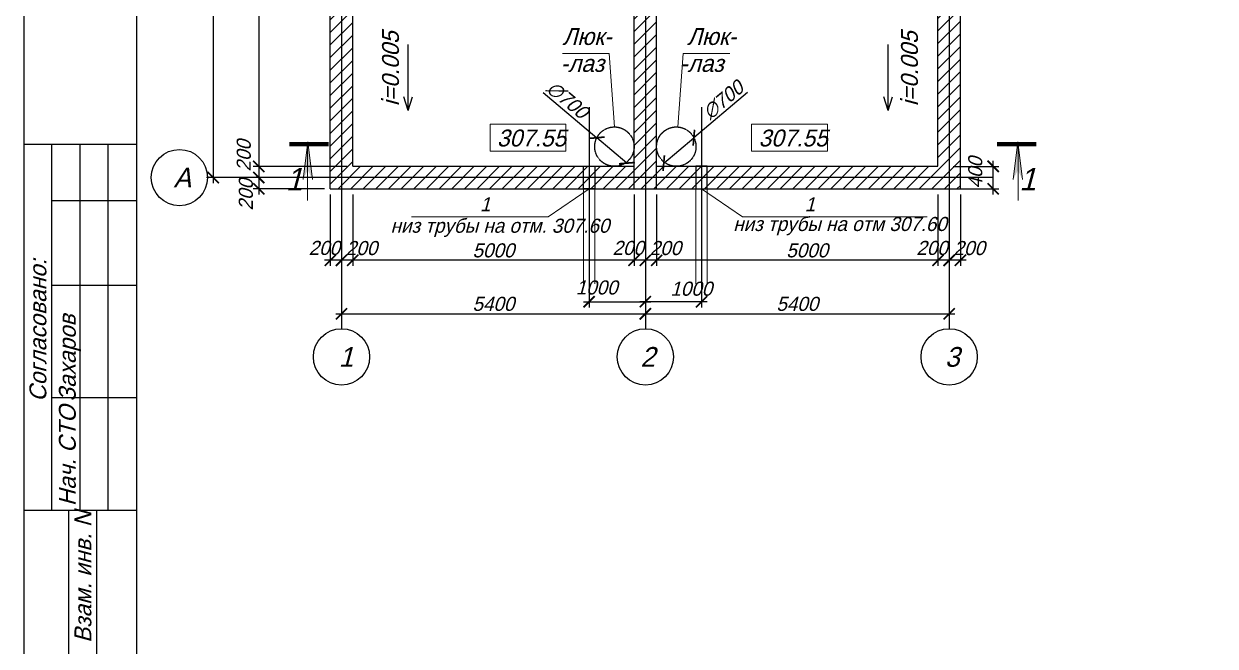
# Model space of a CAD drawing. Header units: millimetres. Extents: x 5929542 to 6152618, y 10240044 to 10382466.
# Drawn here: x 5985647 to 6006822, y 10331692 to 10342745 of the extents above; entities that cross this region are included whole.
import ezdxf
from ezdxf.enums import TextEntityAlignment as Align

# ---------------------------------------------------------------- set-up
doc = ezdxf.new("R2010")
doc.units = ezdxf.units.MM
doc.header["$PDMODE"] = 35
doc.linetypes.add('ACAD_ISO02W100', pattern=[15, 12, -3])
doc.layers.get('Defpoints').update_dxf_attribs({"color": 253})
doc.layers.add('0 @ 1', color=7, linetype='Continuous')
doc.styles.add('ГОСТ 2.304', font='mipgost.ttf', dxfattribs={"oblique": 15})
doc.styles.add('Размеры', font='times.ttf', dxfattribs={"width": 0.6})
doc.dimstyles.new('Размер 200', dxfattribs={"dimtxt": 250, "dimasz": 200, "dimexe": 100, "dimexo": 100, "dimgap": 50, "dimtad": 1, "dimdec": 0, "dimlfac": 2, "dimdsep": 46, "dimtxsty": 'Размеры', "dimblk1": 'ARCHTICK', "dimblk2": 'ARCHTICK', "dimsah": 1, "dimcen": 300, "dimdle": 100, "dimclrd": 256, "dimclre": 256, "dimclrt": 7, "dimaunit": 1, "dimadec": 1, "dimazin": 0, "dimtfac": 1, "dimtdec": 0, "dimtmove": 1, "dimatfit": 3, "dimldrblk": 'ARCHTICK', "dimfxl": 1, "dimtolj": 1, "dimtzin": 0, "dimarcsym": 0})

# ---------------------------------------------------------------- blocks, each defined once
blk = doc.blocks.new('_ArchTick')
at = {"color": 0, "linetype": 'ByBlock', "const_width": 0.15}
blk.add_lwpolyline([(-0.5, -0.5), (0.5, 0.5)], dxfattribs=at)
blk = doc.blocks.new('*D23')
at = {"lineweight": -2, "transparency": 16777216}
for p, q in [((5989012, 10350514), (5989012, 10339914)), ((5989113, 10350414), (5988912, 10350414)), ((5989113, 10340014), (5988912, 10340014))]:
    blk.add_line(p, q, dxfattribs=at)
at = {"layer": 'Defpoints', "color": 0, "transparency": 16777216}
for p in [(5989213, 10350414), (5989012, 10340014), (5989213, 10340014)]:
    blk.add_point(p, dxfattribs=at)
at = {"lineweight": -2, "transparency": 16777216, "xscale": 200, "yscale": 200, "zscale": 200}
for p, rotation in [((5989012, 10350414), 90), ((5989012, 10340014), 270)]:
    blk.add_blockref('_ArchTick', p, dxfattribs=dict(at, rotation=rotation))
at = {"color": 7, "transparency": 16777216, "insert": (5988837, 10345214), "char_height": 250, "attachment_point": 5, "rotation": 90, "style": 'ГОСТ 2.304'}
blk.add_mtext('\\A1;10400', dxfattribs=at)
blk = doc.blocks.new('*D26')
at = {"lineweight": -2, "transparency": 16777216}
for p, q in [((5989823, 10350314), (5989823, 10340114)), ((5991393, 10350214), (5989723, 10350214)), ((5991393, 10340214), (5989723, 10340214))]:
    blk.add_line(p, q, dxfattribs=at)
at = {"layer": 'Defpoints', "color": 0, "transparency": 16777216}
for p in [(5991493, 10350214), (5989823, 10340214), (5991493, 10340214)]:
    blk.add_point(p, dxfattribs=at)
at = {"lineweight": -2, "transparency": 16777216, "xscale": 200, "yscale": 200, "zscale": 200}
for p, rotation in [((5989823, 10350214), 90), ((5989823, 10340214), 270)]:
    blk.add_blockref('_ArchTick', p, dxfattribs=dict(at, rotation=rotation))
at = {"color": 7, "transparency": 16777216, "insert": (5989648, 10345214), "char_height": 250, "attachment_point": 5, "rotation": 90, "style": 'ГОСТ 2.304'}
blk.add_mtext('\\A1;10000', dxfattribs=at)
blk = doc.blocks.new('*D27')
at = {"lineweight": -2, "transparency": 16777216}
for p, q in [((5989823, 10340314), (5989823, 10339914)), ((5991393, 10340214), (5989723, 10340214)), ((5990993, 10340014), (5989723, 10340014))]:
    blk.add_line(p, q, dxfattribs=at)
at = {"layer": 'Defpoints', "color": 0, "transparency": 16777216}
for p in [(5991493, 10340214), (5989823, 10340014), (5991093, 10340014)]:
    blk.add_point(p, dxfattribs=at)
at = {"lineweight": -2, "transparency": 16777216, "xscale": 200, "yscale": 200, "zscale": 200}
for p, rotation in [((5989823, 10340214), 90), ((5989823, 10340014), 270)]:
    blk.add_blockref('_ArchTick', p, dxfattribs=dict(at, rotation=rotation))
at = {"color": 7, "transparency": 16777216, "insert": (5989557, 10340402), "char_height": 250, "attachment_point": 5, "rotation": 90, "style": 'ГОСТ 2.304'}
blk.add_mtext('\\A1;200', dxfattribs=at)
blk = doc.blocks.new('*D28')
at = {"lineweight": -2, "transparency": 16777216}
for p, q in [((5989823, 10340114), (5989823, 10339714)), ((5990993, 10340014), (5989723, 10340014)), ((5990993, 10339814), (5989723, 10339814))]:
    blk.add_line(p, q, dxfattribs=at)
at = {"layer": 'Defpoints', "color": 0, "transparency": 16777216}
for p in [(5991093, 10340014), (5989823, 10339814), (5991093, 10339814)]:
    blk.add_point(p, dxfattribs=at)
at = {"lineweight": -2, "transparency": 16777216, "xscale": 200, "yscale": 200, "zscale": 200}
for p, rotation in [((5989823, 10340014), 90), ((5989823, 10339814), 270)]:
    blk.add_blockref('_ArchTick', p, dxfattribs=dict(at, rotation=rotation))
at = {"color": 7, "transparency": 16777216, "insert": (5989594, 10339710), "char_height": 250, "attachment_point": 5, "rotation": 90, "style": 'ГОСТ 2.304'}
blk.add_mtext('\\A1;200', dxfattribs=at)
blk = doc.blocks.new('*D29')
at = {"lineweight": -2, "transparency": 16777216}
for p, q in [((5991193, 10337595), (5996793, 10337595)), ((5991293, 10337576), (5991293, 10337495))]:
    blk.add_line(p, q, dxfattribs=at)
at = {"layer": 'Defpoints', "color": 0, "transparency": 16777216}
for p in [(5991293, 10337676), (5996693, 10337595), (5996693, 10337595)]:
    blk.add_point(p, dxfattribs=at)
at = {"lineweight": -2, "transparency": 16777216, "xscale": 200, "yscale": 200, "zscale": 200, "rotation": 180}
blk.add_blockref('_ArchTick', (5991293, 10337595), dxfattribs=at)
at = {"lineweight": -2, "transparency": 16777216, "xscale": 200, "yscale": 200, "zscale": 200}
blk.add_blockref('_ArchTick', (5996693, 10337595), dxfattribs=at)
at = {"color": 7, "transparency": 16777216, "insert": (5993993, 10337770), "char_height": 250, "attachment_point": 5, "style": 'ГОСТ 2.304'}
blk.add_mtext('\\A1;5400', dxfattribs=at)
blk = doc.blocks.new('*D30')
at = {"lineweight": -2, "transparency": 16777216}
for p, q in [((6002094, 10337754), (6002094, 10337495)), ((5996594, 10337595), (6002194, 10337595)), ((5996694, 10337576), (5996694, 10337495))]:
    blk.add_line(p, q, dxfattribs=at)
at = {"layer": 'Defpoints', "color": 0, "transparency": 16777216}
for p in [(6002094, 10337854), (5996694, 10337676), (6002094, 10337595)]:
    blk.add_point(p, dxfattribs=at)
at = {"lineweight": -2, "transparency": 16777216, "xscale": 200, "yscale": 200, "zscale": 200, "rotation": 180}
blk.add_blockref('_ArchTick', (5996694, 10337595), dxfattribs=at)
at = {"lineweight": -2, "transparency": 16777216, "xscale": 200, "yscale": 200, "zscale": 200}
blk.add_blockref('_ArchTick', (6002094, 10337595), dxfattribs=at)
at = {"color": 7, "transparency": 16777216, "insert": (5999394, 10337770), "char_height": 250, "attachment_point": 5, "style": 'ГОСТ 2.304'}
blk.add_mtext('\\A1;5400', dxfattribs=at)
blk = doc.blocks.new('*D31')
at = {"lineweight": -2, "transparency": 16777216}
for p, q in [((5991293, 10339714), (5991293, 10338445)), ((5991493, 10339714), (5991493, 10338445)), ((5991593, 10338545), (5991193, 10338545))]:
    blk.add_line(p, q, dxfattribs=at)
at = {"layer": 'Defpoints', "color": 0, "transparency": 16777216}
for p in [(5991293, 10339814), (5991493, 10339814), (5991293, 10338545)]:
    blk.add_point(p, dxfattribs=at)
at = {"lineweight": -2, "transparency": 16777216, "xscale": 200, "yscale": 200, "zscale": 200, "rotation": 180}
blk.add_blockref('_ArchTick', (5991293, 10338545), dxfattribs=at)
at = {"lineweight": -2, "transparency": 16777216, "xscale": 200, "yscale": 200, "zscale": 200}
blk.add_blockref('_ArchTick', (5991493, 10338545), dxfattribs=at)
at = {"color": 7, "transparency": 16777216, "insert": (5991650, 10338761), "char_height": 250, "attachment_point": 5, "style": 'ГОСТ 2.304'}
blk.add_mtext('\\A1;200', dxfattribs=at)
blk = doc.blocks.new('*D32')
at = {"lineweight": -2, "transparency": 16777216}
for p, q in [((5991093, 10339714), (5991093, 10338445)), ((5991293, 10339714), (5991293, 10338445)), ((5991393, 10338545), (5990993, 10338545))]:
    blk.add_line(p, q, dxfattribs=at)
at = {"layer": 'Defpoints', "color": 0, "transparency": 16777216}
for p in [(5991093, 10339814), (5991293, 10339814), (5991093, 10338545)]:
    blk.add_point(p, dxfattribs=at)
at = {"lineweight": -2, "transparency": 16777216, "xscale": 200, "yscale": 200, "zscale": 200, "rotation": 180}
blk.add_blockref('_ArchTick', (5991093, 10338545), dxfattribs=at)
at = {"lineweight": -2, "transparency": 16777216, "xscale": 200, "yscale": 200, "zscale": 200}
blk.add_blockref('_ArchTick', (5991293, 10338545), dxfattribs=at)
at = {"color": 7, "transparency": 16777216, "insert": (5990988, 10338763), "char_height": 250, "attachment_point": 5, "style": 'ГОСТ 2.304'}
blk.add_mtext('\\A1;200', dxfattribs=at)
blk = doc.blocks.new('*D33')
at = {"lineweight": -2, "transparency": 16777216}
for p, q in [((5996694, 10339714), (5996694, 10338445)), ((5996894, 10339714), (5996894, 10338445)), ((5996994, 10338545), (5996594, 10338545))]:
    blk.add_line(p, q, dxfattribs=at)
at = {"layer": 'Defpoints', "color": 0, "transparency": 16777216}
for p in [(5996694, 10339814), (5996894, 10339814), (5996694, 10338545)]:
    blk.add_point(p, dxfattribs=at)
at = {"lineweight": -2, "transparency": 16777216, "xscale": 200, "yscale": 200, "zscale": 200, "rotation": 180}
blk.add_blockref('_ArchTick', (5996694, 10338545), dxfattribs=at)
at = {"lineweight": -2, "transparency": 16777216, "xscale": 200, "yscale": 200, "zscale": 200}
blk.add_blockref('_ArchTick', (5996894, 10338545), dxfattribs=at)
at = {"color": 7, "transparency": 16777216, "insert": (5997051, 10338761), "char_height": 250, "attachment_point": 5, "style": 'ГОСТ 2.304'}
blk.add_mtext('\\A1;200', dxfattribs=at)
blk = doc.blocks.new('*D34')
at = {"lineweight": -2, "transparency": 16777216}
for p, q in [((5996494, 10339714), (5996494, 10338445)), ((5996694, 10339714), (5996694, 10338445)), ((5996794, 10338545), (5996394, 10338545))]:
    blk.add_line(p, q, dxfattribs=at)
at = {"layer": 'Defpoints', "color": 0, "transparency": 16777216}
for p in [(5996494, 10339814), (5996694, 10339814), (5996494, 10338545)]:
    blk.add_point(p, dxfattribs=at)
at = {"lineweight": -2, "transparency": 16777216, "xscale": 200, "yscale": 200, "zscale": 200, "rotation": 180}
blk.add_blockref('_ArchTick', (5996494, 10338545), dxfattribs=at)
at = {"lineweight": -2, "transparency": 16777216, "xscale": 200, "yscale": 200, "zscale": 200}
blk.add_blockref('_ArchTick', (5996694, 10338545), dxfattribs=at)
at = {"color": 7, "transparency": 16777216, "insert": (5996389, 10338763), "char_height": 250, "attachment_point": 5, "style": 'ГОСТ 2.304'}
blk.add_mtext('\\A1;200', dxfattribs=at)
blk = doc.blocks.new('*D35')
at = {"lineweight": -2, "transparency": 16777216}
for p, q in [((6002094, 10339714), (6002094, 10338445)), ((6002294, 10339714), (6002294, 10338445)), ((6002394, 10338545), (6001994, 10338545))]:
    blk.add_line(p, q, dxfattribs=at)
at = {"layer": 'Defpoints', "color": 0, "transparency": 16777216}
for p in [(6002094, 10339814), (6002294, 10339814), (6002094, 10338545)]:
    blk.add_point(p, dxfattribs=at)
at = {"lineweight": -2, "transparency": 16777216, "xscale": 200, "yscale": 200, "zscale": 200, "rotation": 180}
blk.add_blockref('_ArchTick', (6002094, 10338545), dxfattribs=at)
at = {"lineweight": -2, "transparency": 16777216, "xscale": 200, "yscale": 200, "zscale": 200}
blk.add_blockref('_ArchTick', (6002294, 10338545), dxfattribs=at)
at = {"color": 7, "transparency": 16777216, "insert": (6002451, 10338761), "char_height": 250, "attachment_point": 5, "style": 'ГОСТ 2.304'}
blk.add_mtext('\\A1;200', dxfattribs=at)
blk = doc.blocks.new('*D36')
at = {"lineweight": -2, "transparency": 16777216}
for p, q in [((6001894, 10339714), (6001894, 10338445)), ((6002094, 10339714), (6002094, 10338445)), ((6002194, 10338545), (6001794, 10338545))]:
    blk.add_line(p, q, dxfattribs=at)
at = {"layer": 'Defpoints', "color": 0, "transparency": 16777216}
for p in [(6001894, 10339814), (6002094, 10339814), (6001894, 10338545)]:
    blk.add_point(p, dxfattribs=at)
at = {"lineweight": -2, "transparency": 16777216, "xscale": 200, "yscale": 200, "zscale": 200, "rotation": 180}
blk.add_blockref('_ArchTick', (6001894, 10338545), dxfattribs=at)
at = {"lineweight": -2, "transparency": 16777216, "xscale": 200, "yscale": 200, "zscale": 200}
blk.add_blockref('_ArchTick', (6002094, 10338545), dxfattribs=at)
at = {"color": 7, "transparency": 16777216, "insert": (6001789, 10338763), "char_height": 250, "attachment_point": 5, "style": 'ГОСТ 2.304'}
blk.add_mtext('\\A1;200', dxfattribs=at)
blk = doc.blocks.new('*D37')
at = {"lineweight": -2, "transparency": 16777216}
for p, q in [((5996894, 10339714), (5996894, 10338445)), ((6001894, 10339714), (6001894, 10338445)), ((6001994, 10338545), (5996794, 10338545))]:
    blk.add_line(p, q, dxfattribs=at)
at = {"layer": 'Defpoints', "color": 0, "transparency": 16777216}
for p in [(5996894, 10339814), (6001894, 10339814), (5996894, 10338545)]:
    blk.add_point(p, dxfattribs=at)
at = {"lineweight": -2, "transparency": 16777216, "xscale": 200, "yscale": 200, "zscale": 200, "rotation": 180}
blk.add_blockref('_ArchTick', (5996894, 10338545), dxfattribs=at)
at = {"lineweight": -2, "transparency": 16777216, "xscale": 200, "yscale": 200, "zscale": 200}
blk.add_blockref('_ArchTick', (6001894, 10338545), dxfattribs=at)
at = {"color": 7, "transparency": 16777216, "insert": (5999569, 10338720), "char_height": 250, "attachment_point": 5, "style": 'ГОСТ 2.304'}
blk.add_mtext('\\A1;5000', dxfattribs=at)
blk = doc.blocks.new('*D38')
at = {"lineweight": -2, "transparency": 16777216}
for p, q in [((5991493, 10339714), (5991493, 10338445)), ((5996493, 10339714), (5996493, 10338445)), ((5996593, 10338545), (5991393, 10338545))]:
    blk.add_line(p, q, dxfattribs=at)
at = {"layer": 'Defpoints', "color": 0, "transparency": 16777216}
for p in [(5991493, 10339814), (5996493, 10339814), (5991493, 10338545)]:
    blk.add_point(p, dxfattribs=at)
at = {"lineweight": -2, "transparency": 16777216, "xscale": 200, "yscale": 200, "zscale": 200, "rotation": 180}
blk.add_blockref('_ArchTick', (5991493, 10338545), dxfattribs=at)
at = {"lineweight": -2, "transparency": 16777216, "xscale": 200, "yscale": 200, "zscale": 200}
blk.add_blockref('_ArchTick', (5996493, 10338545), dxfattribs=at)
at = {"color": 7, "transparency": 16777216, "insert": (5993993, 10338720), "char_height": 250, "attachment_point": 5, "style": 'ГОСТ 2.304'}
blk.add_mtext('\\A1;5000', dxfattribs=at)
blk = doc.blocks.new('*D44')
at = {"lineweight": -2, "transparency": 16777216}
for p in [(5994879, 10341524), (5996366, 10340271)]:
    blk.add_line(p, (5995831, 10340722), dxfattribs=at)
at = {"layer": 'Defpoints', "color": 0, "transparency": 16777216}
for p in [(5995831, 10340722), (5996366, 10340271)]:
    blk.add_point(p, dxfattribs=at)
at = {"lineweight": -2, "transparency": 16777216, "xscale": 200, "yscale": 200, "zscale": 200}
for p, rotation in [((5995831, 10340722), 319.8805582941653), ((5996366, 10340271), 139.8805582941652)]:
    blk.add_blockref('_ArchTick', p, dxfattribs=dict(at, rotation=rotation))
at = {"color": 7, "transparency": 16777216, "insert": (5995309, 10341392), "char_height": 250, "attachment_point": 5, "rotation": 319.8806, "style": 'ГОСТ 2.304'}
blk.add_mtext('\\A1;∅700', dxfattribs=at)
blk = doc.blocks.new('*D50')
at = {"lineweight": -2, "transparency": 16777216}
for p, q in [((6002876, 10339714), (6002876, 10340314)), ((6002165, 10340214), (6002976, 10340214)), ((6002165, 10339814), (6002976, 10339814))]:
    blk.add_line(p, q, dxfattribs=at)
at = {"layer": 'Defpoints', "color": 0, "transparency": 16777216}
for p in [(6002065, 10340214), (6002876, 10340214), (6002065, 10339814)]:
    blk.add_point(p, dxfattribs=at)
at = {"lineweight": -2, "transparency": 16777216, "xscale": 200, "yscale": 200, "zscale": 200}
for p, rotation in [((6002876, 10340214), 90), ((6002876, 10339814), 270)]:
    blk.add_blockref('_ArchTick', p, dxfattribs=dict(at, rotation=rotation))
at = {"color": 7, "transparency": 16777216, "insert": (6002559, 10340100), "char_height": 250, "attachment_point": 5, "rotation": 90, "style": 'ГОСТ 2.304'}
blk.add_mtext('\\A1;400', dxfattribs=at)
blk = doc.blocks.new('*D52')
at = {"lineweight": -2, "transparency": 16777216}
for p, q in [((5995694, 10338112), (5995694, 10337709)), ((5996694, 10338101), (5996694, 10337709)), ((5995594, 10337809), (5996794, 10337809))]:
    blk.add_line(p, q, dxfattribs=at)
at = {"layer": 'Defpoints', "color": 0, "transparency": 16777216}
for p in [(5995694, 10338212), (5996694, 10338201), (5996694, 10337809)]:
    blk.add_point(p, dxfattribs=at)
at = {"lineweight": -2, "transparency": 16777216, "xscale": 200, "yscale": 200, "zscale": 200, "rotation": 180}
blk.add_blockref('_ArchTick', (5995694, 10337809), dxfattribs=at)
at = {"lineweight": -2, "transparency": 16777216, "xscale": 200, "yscale": 200, "zscale": 200}
blk.add_blockref('_ArchTick', (5996694, 10337809), dxfattribs=at)
at = {"color": 7, "transparency": 16777216, "insert": (5995828, 10338061), "char_height": 250, "attachment_point": 5, "style": 'ГОСТ 2.304'}
blk.add_mtext('\\A1;1000', dxfattribs=at)
blk = doc.blocks.new('*D53')
at = {"lineweight": -2, "transparency": 16777216}
for p, q in [((5996694, 10338101), (5996694, 10337709)), ((5997694, 10338112), (5997694, 10337709)), ((5997794, 10337809), (5996594, 10337809))]:
    blk.add_line(p, q, dxfattribs=at)
at = {"layer": 'Defpoints', "color": 0, "transparency": 16777216}
for p in [(5996694, 10338201), (5997694, 10338212), (5996694, 10337809)]:
    blk.add_point(p, dxfattribs=at)
at = {"lineweight": -2, "transparency": 16777216, "xscale": 200, "yscale": 200, "zscale": 200, "rotation": 180}
blk.add_blockref('_ArchTick', (5996694, 10337809), dxfattribs=at)
at = {"lineweight": -2, "transparency": 16777216, "xscale": 200, "yscale": 200, "zscale": 200}
blk.add_blockref('_ArchTick', (5997694, 10337809), dxfattribs=at)
at = {"color": 7, "transparency": 16777216, "insert": (5997510, 10338039), "char_height": 250, "attachment_point": 5, "style": 'ГОСТ 2.304'}
blk.add_mtext('\\A1;1000', dxfattribs=at)
blk = doc.blocks.new('*D56')
at = {"lineweight": -2, "transparency": 16777216}
for p in [(5998509, 10341524), (5997021, 10340271)]:
    blk.add_line(p, (5997556, 10340722), dxfattribs=at)
at = {"layer": 'Defpoints', "color": 0, "transparency": 16777216}
for p in [(5997556, 10340722), (5997021, 10340271)]:
    blk.add_point(p, dxfattribs=at)
at = {"lineweight": -2, "transparency": 16777216, "xscale": 200, "yscale": 200, "zscale": 200}
for p, rotation in [((5997556, 10340722), 220.1194417058839), ((5997021, 10340271), 40.11944170588387)]:
    blk.add_blockref('_ArchTick', p, dxfattribs=dict(at, rotation=rotation))
at = {"color": 7, "transparency": 16777216, "insert": (5998079, 10341392), "char_height": 250, "attachment_point": 5, "rotation": 40.1194, "style": 'ГОСТ 2.304'}
blk.add_mtext('\\A1;∅700', dxfattribs=at)

msp = doc.modelspace()

# ---------------------------------------------------------------- hatches: boundary and pattern name
at = {"linetype": 'ByBlock', "ltscale": 0.5}
h = msp.add_hatch(dxfattribs=at)
h.set_pattern_fill('ANSI31', color=256, scale=50, style=0)
h.set_pattern_definition([(45, (5582544.33, 11037718.66), (-112.2532, 112.2532), [])])
h.paths.add_polyline_path([(5996693.71011, 10350414.22621), (5991293.00649, 10350414.22621), (5991293.00649, 10340014.22621), (5996693.71011, 10340014.22621)])
h.paths.add_polyline_path([(5996493.71011, 10350214.22621), (5996493.71011, 10340214.22621), (5991493.00649, 10340214.22621), (5991493.00649, 10350214.22621)], flags=16)
h.paths.add_polyline_path([(6002093.71011, 10350414.22621), (5996693.71011, 10350414.22621), (5996693.71011, 10340014.22621), (6002093.71011, 10340014.22621)])
h.paths.add_polyline_path([(5996893.71011, 10350214.22621), (6001893.71011, 10350214.22621), (6001893.71011, 10340214.22621), (5996893.71011, 10340214.22621)], flags=16)
h.paths.add_polyline_path([(5998693.00649, 10350614.22621), (5991293.00649, 10350614.22621), (5991293.00649, 10350414.22621), (5998693.00649, 10350414.22621)])
h.paths.add_polyline_path([(6002093.71011, 10350614.22621), (5998693.00649, 10350614.22621), (5998693.00649, 10350414.22621), (6002093.71011, 10350414.22621)])
h.paths.add_polyline_path([(5991293.00649, 10350414.22621), (5991093.00649, 10350414.22621), (5991093.00649, 10340014.22621), (5991293.00649, 10340014.22621)])
h.paths.add_polyline_path([(5991293.00649, 10340014.22621), (5991093.00649, 10340014.22621), (5991093.00649, 10339814.22621), (5991293.00649, 10339814.22621)])
h.paths.add_polyline_path([(5996693.71011, 10340014.22621), (5991293.00649, 10340014.22621), (5991293.00649, 10339814.22621), (5996693.71011, 10339814.22621)])
h.paths.add_polyline_path([(6002093.71011, 10340014.22621), (5996693.71011, 10340014.22621), (5996693.71011, 10339814.22621), (6002093.71011, 10339814.22621)])
h.paths.add_polyline_path([(6002293.71011, 10340014.22621), (6002093.71011, 10340014.22621), (6002093.71011, 10339814.22621), (6002293.71011, 10339814.22621)])
h.paths.add_polyline_path([(6002293.71011, 10350414.22621), (6002093.71011, 10350414.22621), (6002093.71011, 10340014.22621), (6002293.71011, 10340014.22621)])
h.paths.add_polyline_path([(6002293.71011, 10350614.22621), (6002093.71011, 10350614.22621), (6002093.71011, 10350414.22621), (6002293.71011, 10350414.22621)])
at = {"linetype": 'ByBlock', "lineweight": 9}
h = msp.add_hatch(color=256, dxfattribs=at)
h.paths.add_polyline_path([(5990693.26916, 10340647.05135), (5990775.31928, 10339979.5495), (5990693.26916, 10340143.51138)])
h.paths.add_polyline_path([(5990693.26916, 10340647.05135), (5990693.26916, 10340143.51138), (5990611.21904, 10339979.5495)])
h = msp.add_hatch(color=256, dxfattribs=at)
h.paths.add_polyline_path([(6003313.63022, 10340647.05135), (6003231.5801, 10339979.5495), (6003313.63022, 10340143.51138)])
h.paths.add_polyline_path([(6003313.63022, 10340647.05135), (6003313.63022, 10340143.51138), (6003395.68034, 10339979.5495)])

# ---------------------------------------------------------------- linework, layer by layer
at = {"ltscale": 10}
for p, q in [((5991293.00649, 10351416.47681), (5991293.00649, 10337329.25067)), ((5996693.71011, 10351416.47681), (5996693.71011, 10337329.25067)), ((6002093.71011, 10351416.47681), (6002093.71011, 10337329.25067)), ((5995693.71011, 10341264.58025), (5995693.71011, 10338111.71916)), ((5997693.71011, 10341264.58025), (5997693.71011, 10338111.71916)), ((6002875.69591, 10340014.22621), (5988892.5271, 10340014.22621))]:
    msp.add_line(p, q, dxfattribs=at)
at = {"linetype": 'Continuous', "ltscale": 0.1}
for p, q in [((5991093.00649, 10339814.22621), (5991093.00649, 10350614.22621)), ((6002293.71011, 10339814.22621), (6002293.71011, 10350614.22621)), ((5991493.00649, 10340214.22621), (5991493.00649, 10350214.22621)), ((5996493.71011, 10339814.22621), (5996493.71011, 10350214.22621)), ((5996893.71011, 10339814.22621), (5996893.71011, 10350214.22621)), ((6001893.71011, 10340214.22621), (6001893.71011, 10350214.22621)), ((5991493.00649, 10340214.22621), (5996493.71011, 10340214.22621)), ((5996893.71011, 10340214.22621), (6001893.71011, 10340214.22621)), ((5991093.00649, 10339814.22621), (6002293.71011, 10339814.22621))]:
    msp.add_line(p, q, dxfattribs=at)
at = {"linetype": 'Continuous'}
for p, q in [((5992478.642, 10341203.77041), (5992478.642, 10342376.35216)), ((6001010.94661, 10341203.77041), (6001010.94661, 10342376.35216)), ((5992478.642, 10341203.77041), (5992402.37844, 10341448.85613)), ((5992478.642, 10341203.77041), (5992554.90557, 10341448.85613)), ((6001010.94661, 10341203.77041), (6000934.68305, 10341448.85613)), ((6001010.94661, 10341203.77041), (6001087.21017, 10341448.85613))]:
    msp.add_line(p, q, dxfattribs=at)
at = {"color": 0, "lineweight": 0, "ltscale": 1000}
for p, q in [((5996050.12607, 10342216.1363), (5995220.99297, 10342216.1363)), ((5997364.52158, 10342216.1363), (5998193.65468, 10342216.1363)), ((5995693.71011, 10339814.22621), (5994968.90919, 10339315.11076)), ((5997693.71011, 10339814.22621), (5998418.51103, 10339315.11076)), ((5994968.90919, 10339315.11076), (5992536.89086, 10339315.11076)), ((5998418.51103, 10339315.11076), (6001704.74047, 10339315.11076))]:
    msp.add_line(p, q, dxfattribs=at)
at = {"color": 0, "linetype": 'ByBlock', "lineweight": 9, "ltscale": 1000}
for p, q in [((5996050.12607, 10342216.1363), (5996143.71011, 10340914.22621)), ((5997364.52158, 10342216.1363), (5997269.23897, 10340913.29393)), ((5995593.71011, 10340214.22621), (5995593.71011, 10338124.57429)), ((5995793.71011, 10340214.22621), (5995793.71011, 10338124.57429)), ((5997593.71011, 10340214.22621), (5997593.71011, 10338124.57429)), ((5997793.71011, 10340214.22621), (5997793.71011, 10338124.57429))]:
    msp.add_line(p, q, dxfattribs=at)
at = {"ltscale": 2}
for p, q in [((5987646.65474, 10340600.26098), (5985646.65474, 10340600.26098)), ((5986146.65474, 10334100.26098), (5986146.65474, 10340600.26098)), ((5986646.65474, 10334100.26098), (5986646.65474, 10340600.26098)), ((5987146.65474, 10334100.26098), (5987146.65474, 10340600.26098)), ((5987646.65474, 10339600.26098), (5986146.65474, 10339600.26098)), ((5987646.65474, 10338100.26098), (5986146.65474, 10338100.26098)), ((5987646.65474, 10336100.26098), (5986146.65474, 10336100.26098)), ((5987646.65474, 10334100.26098), (5985646.65474, 10334100.26098)), ((5987646.65474, 10334100.26098), (5986446.65474, 10334100.26098)), ((5986446.65474, 10325600.26098), (5986446.65474, 10334100.26098)), ((5986946.65474, 10325600.26098), (5986946.65474, 10334100.26098))]:
    msp.add_line(p, q, dxfattribs=at)
at = {"linetype": 'ByBlock', "lineweight": 9}
for p, q in [((5990693.26916, 10340647.05135), (5990611.21904, 10339979.5495)), ((5990688.37255, 10340607.21601), (5990688.37255, 10339607.52595)), ((5990693.26916, 10340647.05135), (5990775.31928, 10339979.5495)), ((6003313.63022, 10340647.05135), (6003231.5801, 10339979.5495)), ((6003313.63022, 10340647.05135), (6003395.68034, 10339979.5495)), ((6003318.52683, 10340607.21601), (6003318.52683, 10339607.52595))]:
    msp.add_line(p, q, dxfattribs=at)
at = {"ltscale": 2}
for points in [[(5985646.65474, 10325100.26098), (6027646.65474, 10325100.26098), (6027646.65474, 10354800.26098), (5985646.65474, 10354800.26098)], [(5987646.65474, 10325600.26098), (6027146.65474, 10325600.26098), (6027146.65474, 10354300.26098), (5987646.65474, 10354300.26098)]]:
    msp.add_lwpolyline(points, close=True, dxfattribs=at)
at = {"color": 0, "linetype": 'ByBlock', "lineweight": 9, "ltscale": 1000}
for points in [[(5993933.16353, 10340963.27061), (5995278.85311, 10340963.27061), (5995278.85311, 10340481.62642), (5993933.16353, 10340481.62642)], [(5998582.8391, 10340963.27061), (5999928.52868, 10340963.27061), (5999928.52868, 10340481.62642), (5998582.8391, 10340481.62642)]]:
    msp.add_lwpolyline(points, close=True, dxfattribs=at)
at = {"linetype": 'ByBlock', "lineweight": 9, "const_width": 80}
for points in [[(5991065.60555, 10340607.21601), (5990365.34202, 10340607.21601)], [(6002941.29383, 10340607.21601), (6003641.55736, 10340607.21601)]]:
    msp.add_lwpolyline(points, dxfattribs=at)
at = {"linetype": 'Continuous', "ltscale": 0.1}
for points in [[(5995793.71011, 10339814.22621), (5995593.71011, 10339814.22621), (5995593.71011, 10340214.22621), (5995793.71011, 10340214.22621)], [(5997593.71011, 10339814.22621), (5997793.71011, 10339814.22621), (5997793.71011, 10340214.22621), (5997593.71011, 10340214.22621)]]:
    msp.add_lwpolyline(points, close=True, dxfattribs=at)
at = {"color": 1, "linetype": 'ACAD_ISO02W100', "ltscale": 0.5}
for centre in [(5996143.71011, 10340564.22621), (5997243.71011, 10340564.22621)]:
    msp.add_circle(centre, 350, dxfattribs=at)
at = {"linetype": 'Continuous', "lineweight": 25, "ltscale": 100}
for centre in [(5988411.80372, 10340014.22621), (5991293.0052, 10336829.25067), (5996693.71011, 10336829.25067), (6002093.71011, 10336829.25067)]:
    msp.add_circle(centre, 500, dxfattribs=at)

# ---------------------------------------------------------------- texts
at = {"color": 0, "lineweight": 5, "ltscale": 2, "style": 'ГОСТ 2.304', "oblique": 15}
for p in [(5992313.95389, 10341282.11), (6001537.89176, 10341282.11)]:
    msp.add_text('i=0.005', height=300, rotation=90, dxfattribs=at).set_placement(p)
for s, p in [('Люк-', (5995219.56388, 10342369.9553)), ('Люк-', (5997434.58377, 10342369.9553)), ('-лаз', (5995186.53349, 10341891.46061)), ('-лаз', (5997310.7424, 10341891.46061))]:
    msp.add_text(s, height=300, dxfattribs=at).set_placement(p)
at = {"lineweight": 25, "ltscale": 2, "style": 'ГОСТ 2.304', "oblique": 15}
for p in [(5993754.21325, 10339415.11076), (5999525.88554, 10339415.11076)]:
    msp.add_text('1', height=250, dxfattribs=at).set_placement(p)
at = {"ltscale": 2, "style": 'ГОСТ 2.304', "oblique": 15}
for s, p in [('Согласовано:', (5986046.65474, 10337300.26098)), ('Захаров', (5986569.53969, 10336809.71074)), ('Нач. СТО', (5986569.53969, 10335074.61812))]:
    msp.add_text(s, height=300, rotation=90, dxfattribs=at).set_placement(p, align=Align.CENTER)
msp.add_text('Взам. инв. N', height=300, rotation=90, dxfattribs=at).set_placement((5986846.65474, 10331750.26098))
at = {"color": 0, "lineweight": 5, "ltscale": 2, "attachment_point": 1, "style": 'ГОСТ 2.304'}
for s, insert, char_height, width in [('307.55', (5994056.66939, 10340866.72133), 300, 3710.9600501), ('307.55', (5998706.34496, 10340866.72133), 300, 3710.9600501), ('\\pi201.37; низ трубы на отм. 307.60', (5991870.48864, 10339284.33377), 250, 3951.1728855), ('\\pi393.44; низ трубы на отм 307.60\\P\\pi1923.5;    ', (5997768.85359, 10339315.11076), 250, 4275.5033911)]:
    msp.add_mtext(s, dxfattribs=dict(at, insert=insert, char_height=char_height, width=width))
at = {"linetype": 'Continuous', "lineweight": 25, "ltscale": 100, "char_height": 350, "attachment_point": 1, "style": 'ГОСТ 2.304'}
for s, insert, width in [('\\fMipgost|b0|i0|c1|p34;\\W1.0000000000;\\T1.0000000000;\\o\\lА', (5988307.42872, 10340189.22621), 350), ('\\fMipgost|b0|i0|c1|p34;\\W1.0000000000;\\T1.0000000000;\\o\\l1', (5991243.2552, 10337004.25067), 249.75), ('\\fMipgost|b0|i0|c1|p34;\\W1.0000000000;\\T1.0000000000;\\o\\l2', (5996606.46011, 10337004.25067), 326.75), ('\\fMipgost|b0|i0|c1|p34;\\W1.0000000000;\\T1.0000000000;\\o\\l3', (6002018.71011, 10337004.25067), 300)]:
    msp.add_mtext(s, dxfattribs=dict(at, insert=insert, width=width))
at = {"layer": '0 @ 1', "linetype": 'ByBlock', "lineweight": 9, "style": 'ГОСТ 2.304', "oblique": 15}
for p in [(5990301.92172, 10339785.95365), (6003339.19045, 10339785.95365)]:
    msp.add_text('1', height=400, dxfattribs=at).set_placement(p)

# ---------------------------------------------------------------- dimensions: what is measured, and where the dimension line sits
for base, p1, p2, picture, middle in [((5989011.80372, 10340014.22621), (5989212.75499, 10350414.22621), (5989212.75499, 10340014.22621), '*D23', (5988836.80372, 10345214.22621)), ((5989823.43375, 10340214.22621), (5991493.00649, 10350214.22621), (5991493.00649, 10340214.22621), '*D26', (5989648.43375, 10345214.22621))]:
    dim = msp.add_linear_dim(base=base, p1=p1, p2=p2, angle=90, dimstyle='Размер 200', override={"dimlfac": 1, "dimtxsty": 'ГОСТ 2.304'})
    dim.commit()
    dim.dimension.update_dxf_attribs({"geometry": picture, "text_midpoint": middle})
for p1, p2, picture, middle in [((5996366.43149, 10340270.63701), (5995831.13954, 10340721.70521), '*D44', (5995195.4029, 10341257.41396)), ((5997020.98872, 10340270.63701), (5997556.28068, 10340721.70521), '*D56', (5998192.01731, 10341257.41396))]:
    dim = msp.add_diameter_dim_2p(p1=p1, p2=p2, dimstyle='Размер 200', override={"dimlfac": 1, "dimtxsty": 'ГОСТ 2.304'})
    dim.commit()
    dim.dimension.update_dxf_attribs({"geometry": picture, "text_midpoint": middle, "dimtype": 163})
for base, p1, p2, angle, picture, middle in [((5989823.43375, 10340014.22621), (5991493.00649, 10340214.22621), (5991093.00649, 10340014.22621), 90, '*D27', (5989731.91599, 10340401.82289)), ((6002875.69591, 10340214.22621), (6002065.24765, 10339814.22621), (6002065.24765, 10340214.22621), 90, '*D50', (6002734.08787, 10340099.8866)), ((5989823.43375, 10339814.22621), (5991093.00649, 10340014.22621), (5991093.00649, 10339814.22621), 90, '*D28', (5989768.89089, 10339709.61626)), ((5996693.71011, 10337808.66983), (5997693.71011, 10338211.71916), (5996693.71011, 10338200.60897), 180, '*D53', (5997509.85528, 10337863.62923))]:
    dim = msp.add_linear_dim(base=base, p1=p1, p2=p2, angle=angle, dimstyle='Размер 200', override={"dimlfac": 1, "dimtxsty": 'ГОСТ 2.304'})
    dim.commit()
    dim.dimension.update_dxf_attribs({"geometry": picture, "text_midpoint": middle, "dimtype": 160})
for base, p1, p2, picture, middle in [((5991093.00649, 10338544.65347), (5991293.00649, 10339814.22621), (5991093.00649, 10339814.22621), '*D32', (5990988.39655, 10338588.12634)), ((5991293.00649, 10338544.65347), (5991493.00649, 10339814.22621), (5991293.00649, 10339814.22621), '*D31', (5991650.0848, 10338586.13668)), ((5991493.00649, 10338544.65347), (5996492.71011, 10339814.22621), (5991493.00649, 10339814.22621), '*D38', (5993992.8583, 10338544.65347)), ((5996493.71011, 10338544.65347), (5996693.71011, 10339814.22621), (5996493.71011, 10339814.22621), '*D34', (5996389.10016, 10338588.12634)), ((5996693.71011, 10338544.65347), (5996893.71011, 10339814.22621), (5996693.71011, 10339814.22621), '*D33', (5997050.78841, 10338586.13668)), ((5996893.71011, 10338544.65347), (6001893.71011, 10339814.22621), (5996893.71011, 10339814.22621), '*D37', (5999568.71011, 10338544.65347)), ((6001893.71011, 10338544.65347), (6002093.71011, 10339814.22621), (6001893.71011, 10339814.22621), '*D36', (6001789.10016, 10338588.12634)), ((6002093.71011, 10338544.65347), (6002293.71011, 10339814.22621), (6002093.71011, 10339814.22621), '*D35', (6002450.78841, 10338586.13668)), ((5996693.71011, 10337808.66983), (5995693.71011, 10338211.71916), (5996693.71011, 10338200.60897), '*D52', (5995827.8392, 10337886.44517))]:
    dim = msp.add_linear_dim(base=base, p1=p1, p2=p2, dimstyle='Размер 200', override={"dimlfac": 1, "dimtxsty": 'ГОСТ 2.304'})
    dim.commit()
    dim.dimension.update_dxf_attribs({"geometry": picture, "text_midpoint": middle, "dimtype": 160})
for base, p1, p2, picture, middle in [((5996692.71011, 10337594.61561), (5991293.00649, 10337675.75624), (5996692.71011, 10337594.61561), '*D29', (5993992.8583, 10337769.61561)), ((6002093.71011, 10337594.61561), (5996693.71011, 10337675.75624), (6002093.71011, 10337854.26703), '*D30', (5999393.71011, 10337769.61561))]:
    dim = msp.add_linear_dim(base=base, p1=p1, p2=p2, dimstyle='Размер 200', override={"dimlfac": 1, "dimtxsty": 'ГОСТ 2.304'})
    dim.commit()
    dim.dimension.update_dxf_attribs({"geometry": picture, "text_midpoint": middle})

doc.saveas('drawing.dxf')
